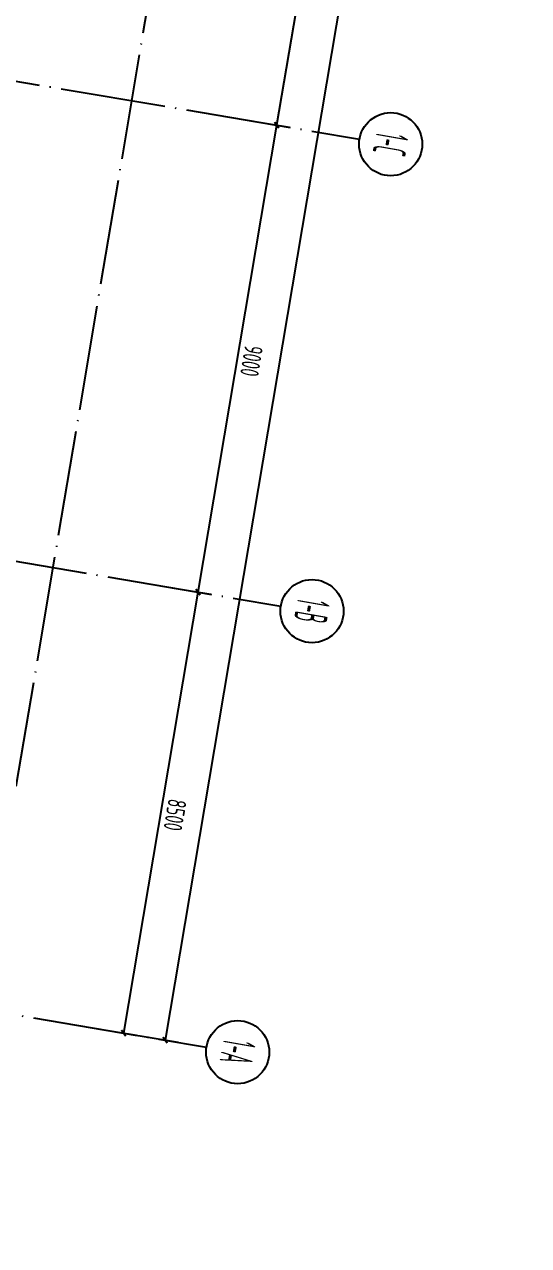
# Model space of a CAD drawing. Extents: x -936 to 12807311, y 101 to 1511157.
# Drawn here: x 12264854 to 12274448, y 1152198 to 1175407 of the extents above; entities that cross this region are included whole.
import ezdxf
from ezdxf.enums import TextEntityAlignment as Align

# ---------------------------------------------------------------- set-up
doc = ezdxf.new("R2010")
doc.units = 0
doc.header["$LTSCALE"] = 1000
doc.header["$MEASUREMENT"] = 0
doc.linetypes.add('PX-GRID-T2$0$DOTE', pattern=[2.42, 2, -0.2, 0.02, -0.2])
for name, color, linetype in [('PX-GRID-T2$0$A-SYMB', 4, 'Continuous'), ('PX-GRID-T2$0$DOTE', 1, 'Continuous'), ('PX-GRID-T2$0$PUB_DIM', 3, 'Continuous')]:
    doc.layers.add(name, color=color, linetype=linetype)
doc.styles.add('PX-GRID-T2$0$X-01-GRID-01$0$1600-CD-B1-09-Grid$0$XD2008', font='xd-hzs.shx', dxfattribs={"width": 0.7, "bigfont": 'xd-hztxt.shx'})
doc.styles.add('PX-GRID-T2$0$XD2008_T3', font='xd-hzs.shx', dxfattribs={"width": 0.7, "bigfont": 'xd-hztxt.shx'})
doc.dimstyles.new('PX-GRID-T2$0$_TCH_ARCH&&100', dxfattribs={"dimtxt": 350, "dimasz": 100, "dimexe": 250, "dimexo": 300, "dimgap": 100, "dimtad": 1, "dimdec": 0, "dimzin": 0, "dimdsep": 46, "dimtxsty": 'PX-GRID-T2$0$XD2008_T3', "dimblk": 'PX-GRID-T2$0$_ArchTick', "dimcen": 0.09, "dimclrd": 1, "dimclre": 1, "dimclrt": 4, "dimazin": 2, "dimtfac": 1, "dimtdec": 0, "dimtix": 1, "dimtmove": 2, "dimatfit": 3, "dimfxl": 0, "dimtolj": 1, "dimtzin": 0, "dimarcsym": 0})

# ---------------------------------------------------------------- blocks, each defined once
blk = doc.blocks.new('PX-GRID-T2$0$X-01-GRID-01$0$1600-CD-B1-09-Grid$0$ECADI-TAG-GRID')
at = {"color": 13}
blk.add_circle((0, 0), 6, dxfattribs=at)
at = {"style": 'PX-GRID-T2$0$X-01-GRID-01$0$1600-CD-B1-09-Grid$0$XD2008', "width": 0.4}
blk.add_attdef('GRID', text='', height=6.25, dxfattribs=at).set_placement((0, 0), align=Align.MIDDLE)
blk = doc.blocks.new('PX-GRID-T2$0$_ArchTick')
at = {"color": 0, "linetype": 'ByBlock', "const_width": 0.4}
blk.add_lwpolyline([(-0.5, -0.5), (0.5, 0.5)], dxfattribs=at)
blk = doc.blocks.new('*D2275')
at = {"layer": 'Defpoints', "color": 0, "transparency": 16777216}
for p in [(12274887, 1209321), (12265954, 1156370), (12267531, 1156104)]:
    blk.add_point(p, dxfattribs=at)
at = {"layer": 'PX-GRID-T2$0$PUB_DIM', "color": 1, "lineweight": -2, "transparency": 16777216}
for p, q in [((12275183, 1209271), (12276711, 1209014)), ((12276465, 1209055), (12267531, 1156104)), ((12266249, 1156320), (12267778, 1156062))]:
    blk.add_line(p, q, dxfattribs=at)
at = {"layer": 'PX-GRID-T2$0$PUB_DIM', "color": 1, "lineweight": -2, "transparency": 16777216, "xscale": 100, "yscale": 100, "zscale": 100}
for p, rotation in [((12276465, 1209055), 80.42378924730576), ((12267531, 1156104), 260.4237892473058)]:
    blk.add_blockref('PX-GRID-T2$0$_ArchTick', p, dxfattribs=dict(at, rotation=rotation))
at = {"layer": 'PX-GRID-T2$0$PUB_DIM', "color": 4, "transparency": 16777216, "insert": (12272269, 1182534), "char_height": 350, "attachment_point": 5, "rotation": 260.4238, "style": 'PX-GRID-T2$0$XD2008_T3'}
blk.add_mtext('\\A1;53700', dxfattribs=at)
blk = doc.blocks.new('*D2279')
at = {"layer": 'Defpoints', "color": 0, "transparency": 16777216}
for p in [(12270362, 1182500), (12268865, 1173626), (12269654, 1173493)]:
    blk.add_point(p, dxfattribs=at)
at = {"layer": 'PX-GRID-T2$0$PUB_DIM', "color": 1, "lineweight": -2, "transparency": 16777216}
for p, q in [((12271151, 1182367), (12269654, 1173493)), ((12270658, 1182450), (12271397, 1182326)), ((12269161, 1173576), (12269900, 1173451))]:
    blk.add_line(p, q, dxfattribs=at)
at = {"layer": 'PX-GRID-T2$0$PUB_DIM', "color": 1, "lineweight": -2, "transparency": 16777216, "xscale": 100, "yscale": 100, "zscale": 100}
for p, rotation in [((12271151, 1182367), 80.42378924730696), ((12269654, 1173493), 260.423789247307)]:
    blk.add_blockref('PX-GRID-T2$0$_ArchTick', p, dxfattribs=dict(at, rotation=rotation))
at = {"layer": 'PX-GRID-T2$0$PUB_DIM', "color": 4, "transparency": 16777216, "insert": (12270674, 1177884), "char_height": 350, "attachment_point": 5, "rotation": 260.4238, "style": 'PX-GRID-T2$0$XD2008_T3'}
blk.add_mtext('\\A1;9000', dxfattribs=at)
blk = doc.blocks.new('*D2280')
at = {"layer": 'Defpoints', "color": 0, "transparency": 16777216}
for p in [(12268865, 1173626), (12267368, 1164751), (12268157, 1164618)]:
    blk.add_point(p, dxfattribs=at)
at = {"layer": 'PX-GRID-T2$0$PUB_DIM', "color": 1, "lineweight": -2, "transparency": 16777216}
for p, q in [((12269654, 1173493), (12268157, 1164618)), ((12269161, 1173576), (12269900, 1173451)), ((12267664, 1164701), (12268403, 1164577))]:
    blk.add_line(p, q, dxfattribs=at)
at = {"layer": 'PX-GRID-T2$0$PUB_DIM', "color": 1, "lineweight": -2, "transparency": 16777216, "xscale": 100, "yscale": 100, "zscale": 100}
for p, rotation in [((12269654, 1173493), 80.4237892473064), ((12268157, 1164618), 260.4237892473064)]:
    blk.add_blockref('PX-GRID-T2$0$_ArchTick', p, dxfattribs=dict(at, rotation=rotation))
at = {"layer": 'PX-GRID-T2$0$PUB_DIM', "color": 4, "transparency": 16777216, "insert": (12269176, 1169010), "char_height": 350, "attachment_point": 5, "rotation": 260.4238, "style": 'PX-GRID-T2$0$XD2008_T3'}
blk.add_mtext('\\A1;9000', dxfattribs=at)
blk = doc.blocks.new('*D2281')
at = {"layer": 'Defpoints', "color": 0, "transparency": 16777216}
for p in [(12267368, 1164751), (12265954, 1156370), (12266742, 1156237)]:
    blk.add_point(p, dxfattribs=at)
at = {"layer": 'PX-GRID-T2$0$PUB_DIM', "color": 1, "lineweight": -2, "transparency": 16777216}
for p, q in [((12268157, 1164618), (12266742, 1156237)), ((12267664, 1164701), (12268403, 1164577)), ((12266249, 1156320), (12266989, 1156195))]:
    blk.add_line(p, q, dxfattribs=at)
at = {"layer": 'PX-GRID-T2$0$PUB_DIM', "color": 1, "lineweight": -2, "transparency": 16777216, "xscale": 100, "yscale": 100, "zscale": 100}
for p, rotation in [((12268157, 1164618), 80.42378924730073), ((12266742, 1156237), 260.4237892473008)]:
    blk.add_blockref('PX-GRID-T2$0$_ArchTick', p, dxfattribs=dict(at, rotation=rotation))
at = {"layer": 'PX-GRID-T2$0$PUB_DIM', "color": 4, "transparency": 16777216, "insert": (12267721, 1160382), "char_height": 350, "attachment_point": 5, "rotation": 260.4238, "style": 'PX-GRID-T2$0$XD2008_T3'}
blk.add_mtext('\\A1;8500', dxfattribs=at)
blk = doc.blocks.new('PX-GRID-T2')
at = {"layer": 'PX-GRID-T2$0$DOTE', "linetype": 'PX-GRID-T2$0$DOTE'}
for p, q in [((12273480.6, 1213006.7), (12263221.6, 1152198.4)), ((12224984.9, 1181028.8), (12271231.5, 1173226.6)), ((12223487.7, 1172154.2), (12269734.2, 1164352)), ((12222073.6, 1163772.7), (12268320.2, 1155970.4))]:
    blk.add_line(p, q, dxfattribs=at)
at = {"layer": 'PX-GRID-T2$0$A-SYMB', "xscale": 99.99999999999993, "yscale": 99.99999999999993, "zscale": 99.99999999999993, "rotation": 260.00017320646}
for p, values in [((12271823.7, 1173130.5), {'GRID': '1-C'}), ((12270326.5, 1164256), {'GRID': '1-B'}), ((12268912.4, 1155874.4), {'GRID': '1-A'})]:
    blk.add_blockref('PX-GRID-T2$0$X-01-GRID-01$0$1600-CD-B1-09-Grid$0$ECADI-TAG-GRID', p, dxfattribs=at).add_auto_attribs(values)
at = {"layer": 'PX-GRID-T2$0$PUB_DIM'}
for base, p1, p2, picture, middle in [((12267531.2, 1156103.5), (12274887.1, 1209321.4), (12265953.6, 1156369.7), '*D2275', (12272269.1, 1182533.6)), ((12269653.7, 1173492.7), (12270362.2, 1182500.4), (12268864.9, 1173625.8), '*D2279', (12270673.5, 1177884.3)), ((12268156.5, 1164618.1), (12268864.9, 1173625.8), (12267367.7, 1164751.2), '*D2280', (12269176.3, 1169009.7)), ((12266742.5, 1156236.6), (12267367.7, 1164751.2), (12265953.6, 1156369.7), '*D2281', (12267720.6, 1160381.6))]:
    dim = blk.add_linear_dim(base=base, p1=p1, p2=p2, angle=260.42379, dimstyle='PX-GRID-T2$0$_TCH_ARCH&&100', override={"dimgap": 0}, dxfattribs=at)
    dim.commit()
    dim.dimension.update_dxf_attribs({"geometry": picture, "text_midpoint": middle, "dimtype": 161, "text_rotation": 260.42379})

msp = doc.modelspace()

# ---------------------------------------------------------------- block references
msp.add_blockref('PX-GRID-T2', (0, 0))

doc.saveas('drawing.dxf')
